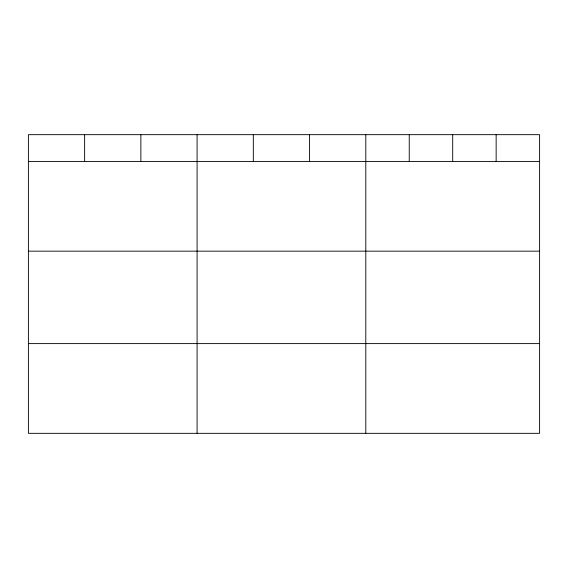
<?xml version="1.0" encoding="UTF-8"?>
<svg xmlns="http://www.w3.org/2000/svg" width="568" height="568" viewBox="0 0 568 568"><rect width="100%" height="100%" fill="white"/><g stroke="black" fill="none" stroke-linecap="round" stroke-linejoin="round"><path stroke-width="0.85" d="M539.6 161.433L539.6 433.327L28.4 433.327L28.4 134.673L539.6 134.673L539.6 161.433L28.4 161.433M28.4 251.155L539.6 251.155M28.4 343.604L539.6 343.604M496.148 134.673L496.148 161.433M452.696 134.673L452.696 161.433M409.244 134.673L409.244 161.433M365.792 134.673L365.792 433.327M309.56 134.673L309.56 161.433M253.328 134.673L253.328 161.433M197.096 134.673L197.096 433.327M140.864 134.673L140.864 161.433M84.632 134.673L84.632 161.433"/></g></svg>
